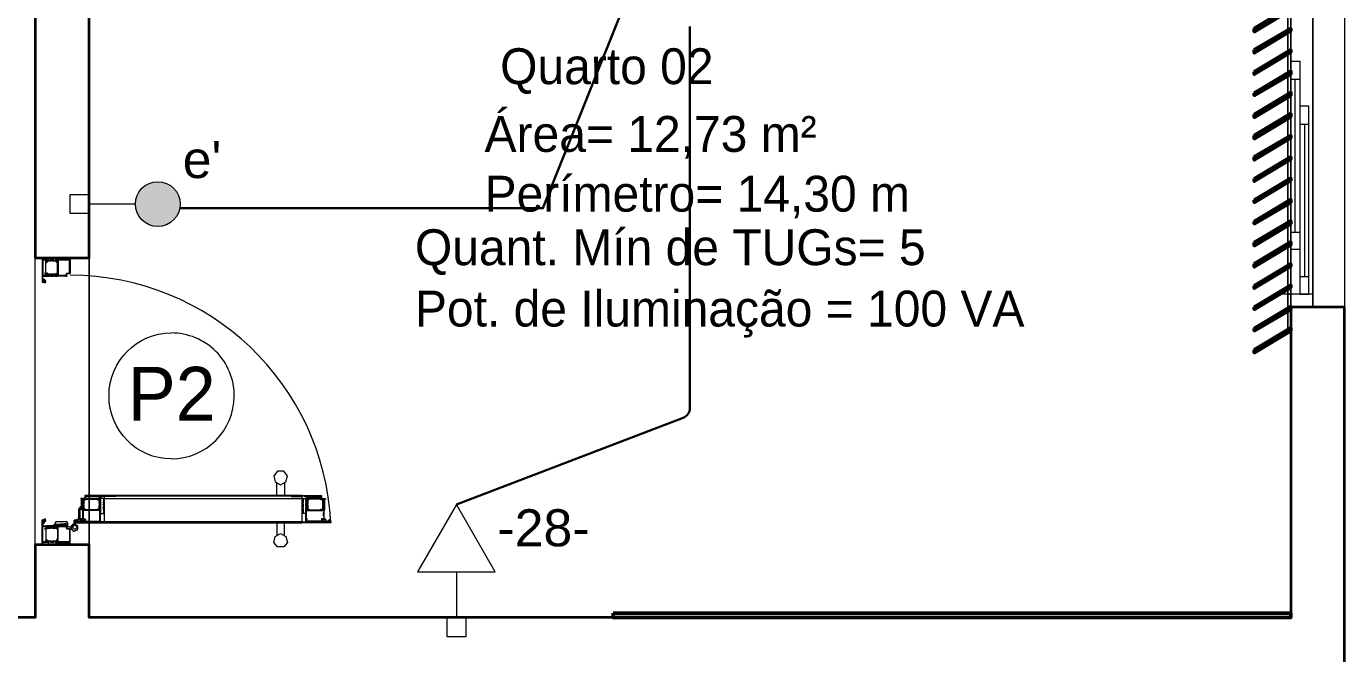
# Model space of a CAD drawing. Header units: millimetres. Extents: x -3501 to 2443, y -1417 to 2787.
# Drawn here: x 20.4 to 387.8, y 438.8 to 613.8 of the extents above; entities that cross this region are included whole.
import ezdxf

# ---------------------------------------------------------------- set-up
doc = ezdxf.new("R2010")
doc.units = ezdxf.units.MM
for name, color, linetype, lineweight in [('EL-ELETRODUTOS-ALV', 5, 'Continuous', 30), ('EL-SIMB-P-CIRC', 1, 'Continuous', 20), ('Eletroduto', 160, 'Continuous', 30), ('TXT e CIRCUITOS', 7, 'Continuous', 30)]:
    doc.layers.add(name, color=color, linetype=linetype, lineweight=lineweight)
doc.layers.add('PDF_Geometry', color=7, linetype='Continuous')
doc.layers.add('Texto', color=7, linetype='Continuous')
doc.styles.add('PDF Bahnschrift', font='bahnschrift.ttf')
doc.styles.add('txt 2mm', font='arial.ttf', dxfattribs={"height": 100})

# ---------------------------------------------------------------- blocks, each defined once
blk = doc.blocks.new('tom baixa')
at = {"layer": 'EL-SIMB-P-CIRC', "color": 1}
for p, q in [((138252.4, 40154.5), (138439.9, 40046.3)), ((138252.4, 39938), (138252.4, 40154.5)), ((138071.3, 40019.8), (138071.3, 40072.8)), ((138071.3, 40072.8), (138124.4, 40072.8)), ((138124.4, 40072.8), (138124.4, 40019.8)), ((138252.4, 40046.3), (138124.4, 40046.3)), ((138439.9, 40046.3), (138252.4, 39938)), ((138124.4, 40019.8), (138071.3, 40019.8))]:
    blk.add_line(p, q, dxfattribs=at)
blk = doc.blocks.new('inte sim')
at = {"layer": 'EL-SIMB-P-CIRC', "color": 1}
blk.add_line((51872.6, 16975), (51872.6, 17103.5), dxfattribs=at)
blk.add_circle((51872.6, 16912.5), 62.5, dxfattribs=at)
blk = doc.blocks.new('int paralelo')
at = {"layer": 'EL-SIMB-P-CIRC', "ltscale": 3}
h = blk.add_hatch(color=256, dxfattribs=at)
h.dxf.hatch_style = 1
h.paths.add_polyline_path([(31096.1, 22328.9, 1), (31221.1, 22328.9, 1)])
at = {"layer": 'EL-SIMB-P-CIRC', "color": 1}
for p, q in [((30914.6, 22302.4), (30914.6, 22355.4)), ((30914.6, 22355.4), (30967.6, 22355.4)), ((30967.6, 22355.4), (30967.6, 22302.4)), ((30967.6, 22302.4), (30914.6, 22302.4))]:
    blk.add_line(p, q, dxfattribs=at)
at = {"layer": 'EL-SIMB-P-CIRC', "ltscale": 3, "rotation": 90}
blk.add_blockref('inte sim', (48071.1, -29543.8), dxfattribs=at)

msp = doc.modelspace()

# ---------------------------------------------------------------- linework, layer by layer
at = {"layer": 'Eletroduto'}
msp.add_lwpolyline([(63.19, 563.04), (164.4, 563.04), (187.56, 621.16)], dxfattribs=at)
msp.add_lwpolyline([(205.36, 613.78), (205.36, 507.41, -0.31084), (203.44, 504.61), (140.3, 480.46)], format="xyb", dxfattribs=at)
at = {"layer": 'PDF_Geometry', "lineweight": 35}
msp.add_lwpolyline([(387.8, 742.45), (387.8, 943.51), (372.77, 943.51), (372.77, 844.04), (-26.8, 844.04), (-26.8, 829.01), (22.93, 829.01), (22.93, 549.22), (37.96, 549.22), (37.96, 829.01), (372.77, 829.01), (372.77, 742.45)], close=True, dxfattribs=at)
msp.add_lwpolyline([(387.8, 401.5), (387.8, 535.47), (372.77, 535.47), (372.77, 448.91), (37.96, 448.91), (37.96, 469.22), (22.93, 469.22), (22.93, 448.91), (-127.12, 448.91), (-127.12, 469.22), (-142.15, 469.22), (-142.15, 448.91), (-432.1, 448.91), (-432.1, 598.96), (-142.15, 598.96), (-142.15, 539.28), (-127.12, 539.28), (-127.12, 613.99), (-142.15, 613.99), (-432.1, 613.99), (-432.1, 829.01), (-106.8, 829.01), (-106.8, 844.04)], dxfattribs=at)
at = {"layer": 'PDF_Geometry', "lineweight": 18}
for points in [[(22.93, 448.91), (22.93, 829.01)], [(106.95, 829.01), (37.96, 829.01), (37.96, 448.91), (90.44, 448.91)], [(378.91, 739.07), (378.91, 742.45), (387.8, 742.45), (387.8, 535.47), (378.91, 535.47), (378.91, 539.07)], [(378.91, 535.47), (378.91, 742.45), (378.91, 535.47)], [(26.11, 544.14), (26.11, 544.14)], [(26.53, 544.36), (26.53, 544.36)], [(26.74, 544.57), (26.74, 544.57)], [(26.74, 544.36), (26.74, 544.36)], [(26.74, 544.14), (26.74, 544.14)], [(26.95, 544.57), (26.95, 544.57)], [(27.16, 544.36), (27.16, 544.36)], [(27.16, 544.36), (27.16, 544.36)], [(27.16, 544.14), (27.16, 544.14)], [(28.01, 544.57), (28.01, 544.57)], [(28.01, 544.36), (28.01, 544.36)], [(28.01, 544.36), (28.01, 544.36)], [(28.01, 544.14), (28.01, 544.14)], [(28.43, 544.36), (28.43, 544.36)], [(28.43, 544.36), (28.43, 544.36)], [(28.43, 544.14), (28.43, 544.14)], [(29.07, 544.14), (29.07, 544.14)], [(25.05, 542.66), (25.05, 542.66)], [(25.26, 543.09), (25.26, 543.09)], [(25.26, 543.09), (25.26, 543.09)], [(25.26, 542.66), (25.26, 542.66)], [(25.26, 542.66), (25.26, 542.66)], [(25.47, 543.3), (25.47, 543.3)], [(25.68, 542.87), (25.68, 542.87)], [(25.68, 542.45), (25.68, 542.66), (25.68, 542.45)], [(25.68, 542.66), (25.68, 542.66)], [(25.68, 542.45), (25.68, 542.45)], [(372.77, 535.68), (372.77, 539.07), (371.93, 539.07), (371.93, 535.04), (371.93, 540.34), (371.93, 539.07), (372.77, 539.07), (372.77, 540.97), (372.77, 539.07)], [(372.77, 529.75), (372.77, 534.83)], [(92.35, 486.37), (92.35, 482.98), (90.23, 482.98), (90.23, 486.37)], [(36.05, 481.29), (36.05, 481.29)], [(36.05, 481.29), (36.05, 481.29)], [(36.26, 481.29), (36.26, 481.29)], [(36.26, 481.29), (36.26, 481.29)], [(45.36, 482.98), (36.69, 482.98), (36.69, 482.77), (45.36, 482.77)], [(97.22, 482.98), (42.19, 482.98)], [(42.19, 475.57), (42.19, 482.77)], [(42.19, 482.13), (97.22, 482.13)], [(97.22, 482.77), (43.25, 482.77)], [(94.25, 482.98), (102.72, 482.98), (102.72, 482.77), (94.25, 482.77), (97.22, 482.77), (97.22, 482.13), (94.25, 482.13), (97.22, 482.13), (97.22, 475.57), (94.25, 475.57), (105.26, 475.57), (105.26, 475.36), (94.25, 475.36)], [(103.35, 481.29), (103.35, 481.29)], [(103.35, 481.29), (103.35, 481.29)], [(33.51, 474.94), (32.88, 474.09), (33.51, 473.03), (34.57, 473.25), (34.78, 474.09), (34.15, 474.94), (33.94, 475.15), (33.94, 475.57), (34.15, 475.78), (34.36, 475.78), (34.36, 476), (34.57, 476), (34.78, 475.78), (34.99, 475.78), (35.63, 475.78), (35.63, 476.21), (35.84, 476.21), (35.84, 475.78), (36.05, 475.78), (36.26, 475.57), (36.48, 475.78), (36.48, 476), (36.26, 476), (36.05, 476.21), (36.26, 476.21), (36.48, 476), (36.48, 475.78), (36.48, 475.57), (35.42, 475.57), (34.36, 475.57), (34.15, 475.57), (34.15, 475.78), (34.15, 476), (34.36, 476), (34.36, 476.21), (34.15, 476), (34.15, 475.78), (35.21, 475.78), (35.42, 475.78), (35.42, 476), (35.42, 479.17), (35.42, 479.38), (35.21, 479.38), (34.99, 479.17), (34.99, 476.21), (34.99, 476.84)], [(35.42, 477.9), (35.42, 477.9)], [(36.05, 481.08), (36.05, 481.08)], [(36.05, 481.08), (36.05, 481.08)], [(36.05, 480.86), (36.05, 480.86)], [(36.05, 480.86), (36.05, 480.86)], [(36.05, 480.02), (36.05, 480.02)], [(36.05, 480.02), (36.05, 480.02)], [(36.05, 480.02), (36.05, 480.02)], [(36.05, 479.81), (36.05, 479.81)], [(36.05, 479.59), (36.05, 479.59)], [(36.05, 479.59), (36.05, 479.59)], [(36.05, 479.59), (36.05, 479.59)], [(36.05, 477.9), (36.05, 477.9)], [(36.26, 481.08), (36.26, 481.08)], [(36.26, 481.08), (36.26, 481.08)], [(36.26, 481.08), (36.26, 481.08)], [(36.26, 481.08), (36.26, 481.08)], [(36.26, 481.08), (36.26, 481.08)], [(36.26, 480.86), (36.26, 480.86)], [(36.26, 480.86), (36.26, 480.86)], [(36.26, 480.02), (36.26, 480.02)], [(36.26, 479.81), (36.26, 479.81)], [(36.26, 479.81), (36.26, 479.81)], [(36.26, 479.81), (36.26, 479.81)], [(36.26, 479.59), (36.26, 479.59)], [(36.26, 479.59), (36.26, 479.59)], [(36.26, 479.59), (36.26, 479.59)], [(36.26, 479.38), (36.26, 479.38)], [(42.19, 480.86), (42.19, 480.86)], [(42.19, 479.38), (42.19, 479.38)], [(97.22, 480.86), (97.22, 480.86)], [(97.22, 479.38), (97.22, 479.38)], [(103.14, 481.08), (103.14, 481.08)], [(103.14, 479.59), (103.14, 479.59)], [(103.35, 480.86), (103.35, 480.86)], [(103.35, 480.86), (103.35, 480.86)], [(103.35, 480.02), (103.35, 480.02)], [(103.35, 480.02), (103.35, 480.02)], [(103.35, 480.02), (103.35, 480.02)], [(103.35, 479.59), (103.35, 479.59)], [(103.35, 479.59), (103.35, 479.59)], [(103.35, 479.38), (103.35, 479.38)], [(25.05, 476), (25.05, 476)], [(25.26, 476), (25.26, 476)], [(25.26, 476), (25.26, 476)], [(25.26, 476), (25.26, 476)], [(25.26, 475.78), (25.26, 475.78)], [(25.26, 475.78), (25.26, 475.78)], [(25.26, 475.78), (25.26, 475.78)], [(25.26, 475.78), (25.26, 475.78)], [(25.26, 475.57), (25.26, 475.57)], [(25.26, 475.57), (25.26, 475.57)], [(25.47, 476.21), (25.47, 476.21)], [(25.47, 476.21), (25.47, 476.21)], [(25.47, 476), (25.47, 476)], [(25.47, 475.78), (25.47, 475.78)], [(25.47, 475.36), (25.47, 475.36)], [(25.47, 475.36), (25.47, 475.36)], [(25.68, 476.21), (25.68, 476), (25.68, 476.21)], [(25.68, 476.21), (25.68, 476.21)], [(25.68, 476.21), (25.68, 476.21)], [(25.68, 476.21), (25.68, 476.21)], [(25.68, 476.21), (25.68, 476.21)], [(25.68, 476), (25.68, 476)], [(25.68, 475.78), (25.68, 475.78)], [(25.68, 475.78), (25.68, 475.78)], [(25.68, 475.57), (25.68, 475.57)], [(25.68, 475.57), (25.68, 475.57)], [(26.11, 474.52), (26.11, 474.52)], [(26.53, 474.3), (26.74, 474.09)], [(26.74, 474.3), (26.53, 474.3)], [(26.53, 474.3), (26.53, 474.3)], [(26.74, 474.3), (26.74, 474.3)], [(26.74, 474.3), (26.74, 474.3)], [(26.74, 474.09), (26.74, 474.3)], [(26.74, 474.3), (26.74, 474.3)], [(26.74, 474.09), (26.74, 474.09)], [(26.95, 474.3), (26.95, 474.3)], [(26.95, 474.09), (26.95, 474.09)], [(27.16, 474.3), (27.16, 474.3)], [(27.16, 474.3), (27.16, 474.3)], [(28.01, 474.3), (28.01, 474.3)], [(28.01, 474.3), (28.01, 474.3)], [(28.01, 474.3), (28.01, 474.3)], [(28.01, 474.09), (28.01, 474.09)], [(28.22, 474.3), (28.22, 474.3)], [(28.22, 474.3), (28.22, 474.3)], [(28.43, 474.3), (28.43, 474.3)], [(28.43, 474.3), (28.43, 474.3)], [(29.07, 474.52), (29.07, 474.52)], [(30.97, 475.57), (30.34, 475.57), (30.13, 475.57)], [(30.76, 475.15), (30.76, 474.94)], [(30.97, 475.57), (30.97, 475.57)], [(30.97, 475.15), (30.97, 474.94)], [(33.51, 473.03), (32.88, 474.09), (33.51, 474.94), (33.72, 475.15), (33.72, 476), (33.94, 476.21), (34.78, 476.21), (34.99, 476.21)], [(33.94, 476.21), (33.94, 476.21)], [(34.15, 476), (34.15, 476)], [(34.15, 475.78), (34.15, 475.78)], [(34.15, 475.78), (34.15, 475.78)], [(34.15, 475.78), (34.15, 475.78)], [(45.36, 475.57), (34.15, 475.57), (34.15, 475.36), (45.36, 475.36)], [(34.15, 475.57), (34.15, 475.57)], [(34.15, 475.57), (34.15, 475.57)], [(34.36, 476), (34.36, 476)], [(34.36, 476), (34.36, 476)], [(34.36, 476), (34.36, 476)], [(34.78, 475.78), (34.36, 475.78), (34.78, 475.78)], [(34.36, 475.78), (34.36, 475.78)], [(34.36, 475.57), (34.36, 475.57)], [(35.42, 475.57), (34.36, 475.57), (35.42, 475.57)], [(34.36, 475.57), (34.36, 475.57)], [(34.57, 476), (34.57, 476)], [(34.78, 476), (34.78, 476)], [(34.78, 476), (34.78, 476)], [(34.78, 475.78), (34.78, 475.78)], [(34.99, 475.78), (34.99, 475.78)], [(35.42, 476.84), (35.42, 476.84)], [(35.42, 475.57), (35.42, 475.57)], [(35.42, 475.57), (35.42, 475.57)], [(35.63, 475.78), (35.63, 475.78)], [(36.05, 476.84), (36.05, 476.84)], [(36.05, 476.21), (36.05, 476.21)], [(36.05, 476.21), (36.05, 476.21)], [(36.05, 476.21), (36.05, 476.21)], [(36.48, 475.57), (36.48, 475.57)], [(36.9, 475.78), (36.9, 475.78)], [(40.92, 476.21), (40.92, 476.21)], [(40.92, 476.21), (40.92, 476.21)], [(40.92, 475.78), (40.92, 475.78)], [(42.19, 475.36), (97.22, 475.36)], [(97.22, 475.57), (43.25, 475.57)], [(92.35, 471.98), (92.35, 475.36), (90.23, 475.36), (90.23, 471.98)], [(98.49, 476.21), (98.49, 476.21)], [(98.49, 476.21), (98.49, 476.21)], [(98.49, 475.78), (98.49, 475.78)], [(103.35, 476.21), (103.35, 476.21)], [(103.35, 476.21), (103.35, 476.21)], [(103.35, 476.21), (103.35, 476.21)], [(103.57, 475.78), (103.57, 475.78)], [(103.78, 476.21), (103.78, 476.21)], [(103.99, 475.57), (103.99, 475.57)], [(103.99, 475.57), (105.05, 475.57), (103.99, 475.57)], [(103.99, 475.57), (103.99, 475.57)], [(104.62, 476), (104.62, 476)], [(104.62, 476), (104.62, 476)], [(104.62, 475.78), (104.62, 475.78)], [(104.84, 476), (104.84, 476)], [(104.84, 476), (104.84, 476)], [(105.05, 476), (105.05, 476)], [(105.26, 476), (105.26, 476)], [(105.26, 475.78), (105.26, 475.78)], [(105.26, 475.57), (105.26, 475.57)], [(105.26, 475.57), (105.26, 475.57)], [(32.88, 473.67), (32.88, 473.67)]]:
    msp.add_lwpolyline(points, dxfattribs=at)
at = {"layer": 'PDF_Geometry', "color": 253, "lineweight": 18, "true_color": 0xaaaaaa}
msp.add_lwpolyline([(372.77, 829.01), (37.96, 829.01), (37.96, 448.91), (372.77, 448.91), (372.77, 829.01), (372.77, 448.91), (37.96, 448.91), (37.96, 829.01)], close=True, dxfattribs=at)
at = {"layer": 'PDF_Geometry', "lineweight": 50}
for points in [[(362.61, 613.14), (362.61, 612.29), (372.77, 618.43), (372.77, 619.28)], [(362.61, 607.21), (362.61, 606.37), (372.77, 612.5), (372.77, 613.14)], [(362.61, 601.08), (362.61, 600.44), (372.77, 606.58), (372.77, 607.21)], [(362.61, 595.15), (362.61, 594.52), (372.77, 600.44), (372.77, 601.29)], [(362.61, 589.22), (362.61, 588.38), (372.77, 594.52), (372.77, 595.36)], [(362.61, 583.3), (362.61, 582.45), (372.77, 588.59), (372.77, 589.44)], [(362.61, 577.37), (362.61, 576.53), (372.77, 582.66), (372.77, 583.3)], [(362.61, 571.23), (362.61, 570.6), (372.77, 576.74), (372.77, 577.37)], [(362.61, 565.31), (362.61, 564.67), (372.77, 570.81), (372.77, 571.45)], [(362.61, 559.38), (362.61, 558.75), (372.77, 564.67), (372.77, 565.52)], [(362.61, 553.46), (362.61, 552.61), (372.77, 558.75), (372.77, 559.59)], [(362.61, 547.53), (362.61, 546.68), (372.77, 552.82), (372.77, 553.67)], [(362.61, 541.39), (362.61, 540.76), (372.77, 546.9), (372.77, 547.53)], [(362.61, 535.47), (362.61, 534.83), (372.77, 540.97), (372.77, 541.61)], [(362.61, 529.54), (362.61, 528.91), (372.77, 534.83), (372.77, 535.68)], [(362.61, 523.62), (362.61, 522.77), (372.77, 528.91), (372.77, 529.75)], [(183.99, 450.18), (183.99, 448.91), (372.77, 448.91), (372.77, 450.18)]]:
    msp.add_lwpolyline(points, close=True, dxfattribs=at)
at = {"layer": 'PDF_Geometry', "lineweight": 18}
for points in [[(371.93, 612.72), (371.93, 617.8)], [(372.77, 618.43), (372.77, 613.14)], [(371.93, 606.58), (371.93, 611.87)], [(372.77, 612.5), (372.77, 607.21)], [(372.77, 606.58), (372.77, 604.04)], [(371.93, 600.65), (371.93, 605.94)], [(375.31, 551.55), (372.77, 551.55), (372.77, 604.04), (375.31, 604.04)], [(371.93, 594.73), (371.93, 600.02)], [(372.77, 598.96), (372.77, 595.36)], [(371.93, 588.8), (371.93, 593.88)], [(372.77, 594.52), (372.77, 589.44)], [(377.85, 539.07), (377.85, 591.55), (375.31, 591.55), (375.31, 539.07)], [(371.93, 582.87), (371.93, 587.95)], [(372.77, 588.59), (372.77, 583.3)], [(371.93, 576.74), (371.93, 582.03)], [(372.77, 582.66), (372.77, 577.37)], [(371.93, 570.81), (371.93, 576.1)], [(372.77, 576.74), (372.77, 571.45)], [(371.93, 564.89), (371.93, 570.18)], [(372.77, 570.81), (372.77, 565.52)], [(371.93, 558.96), (371.93, 564.25)], [(372.77, 564.67), (372.77, 559.59)], [(372.77, 558.75), (372.77, 556.42)], [(371.93, 553.03), (371.93, 558.11)], [(371.93, 546.9), (371.93, 552.19)], [(372.77, 551.55), (372.77, 547.53)], [(22.93, 549.22), (37.96, 549.22), (37.96, 469.22), (22.93, 469.22)], [(25.05, 543.09), (25.26, 543.09), (25.26, 543.3), (25.05, 543.3), (25.05, 544.14), (26.11, 544.14), (26.11, 544.36), (26.11, 544.14), (26.32, 544.14), (26.32, 544.36), (26.32, 544.57), (26.11, 544.57), (26.11, 544.36), (25.89, 544.36), (25.89, 544.78), (26.11, 544.78), (26.32, 544.78), (26.32, 544.99), (26.11, 544.99), (25.89, 544.99), (25.89, 547.95), (26.11, 547.95), (26.32, 548.17), (26.32, 548.38), (26.11, 548.38), (26.11, 548.17), (25.89, 548.17), (25.89, 548.59), (26.11, 548.59), (26.32, 548.59), (26.32, 548.8), (26.11, 548.8), (25.05, 548.8), (25.05, 549.01), (25.26, 549.01), (25.26, 549.22), (24.84, 549.22), (24.84, 542.45), (25.05, 542.45), (25.26, 542.45), (25.26, 542.66), (25.26, 542.45), (25.05, 542.45), (25.05, 542.66), (25.05, 542.87)], [(32.67, 549.22), (24.84, 549.22)], [(25.47, 544.99), (25.89, 544.99), (25.89, 548.59), (25.05, 548.59), (25.05, 544.36), (25.68, 544.36), (25.89, 544.36), (25.89, 544.78), (25.68, 544.78)], [(28.01, 548.8), (27.8, 548.8), (27.16, 548.8), (27.16, 548.59), (27.38, 548.59), (27.16, 548.59), (27.16, 548.38), (26.53, 548.38), (26.53, 548.59), (26.74, 548.8), (26.53, 548.8), (26.32, 548.59), (26.11, 548.59), (25.89, 548.59), (25.89, 548.17), (26.11, 548.17), (26.11, 548.38), (26.32, 548.38), (27.38, 548.38), (27.38, 548.59), (27.59, 548.59), (27.59, 548.38), (28.86, 548.38), (29.07, 548.17), (29.07, 548.59), (28.86, 548.59), (28.65, 548.59), (28.65, 548.8), (28.43, 548.8), (28.43, 548.59), (28.65, 548.59), (28.43, 548.38), (27.8, 548.38), (27.8, 548.59), (28.01, 548.59)], [(29.07, 544.14), (28.86, 544.36), (28.86, 544.14), (28.65, 544.14), (28.65, 544.36), (28.65, 544.57), (28.86, 544.57), (28.86, 544.36), (29.07, 544.36), (29.07, 544.78), (28.86, 544.78), (28.86, 544.99), (29.07, 544.99), (29.07, 547.95), (28.86, 547.95), (28.86, 548.17), (28.86, 548.38), (29.07, 548.17), (29.07, 548.59), (28.86, 548.59), (28.65, 548.59), (28.65, 548.8), (28.86, 548.8), (29.07, 548.8), (30.34, 548.8), (30.34, 549.22), (30.76, 549.22), (30.76, 549.01), (30.55, 549.01), (30.55, 548.8), (31.4, 548.8), (31.61, 548.8), (32.45, 548.8), (32.45, 549.01), (32.24, 549.01), (32.24, 549.22), (32.67, 549.22), (32.67, 544.99), (32.45, 544.78), (31.82, 544.78), (31.61, 544.78), (31.61, 543.93), (31.61, 544.14), (30.34, 544.14)], [(32.45, 544.99), (32.45, 548.59), (31.82, 548.59), (31.61, 548.59), (29.28, 548.59), (29.28, 544.36), (29.92, 544.36), (30.76, 544.36), (31.61, 544.36), (31.61, 544.99)], [(28.01, 544.36), (27.8, 544.14), (27.16, 544.14), (27.16, 544.36), (27.38, 544.36), (27.16, 544.57), (26.53, 544.57), (26.53, 544.36), (26.74, 544.36), (26.53, 544.14), (26.32, 544.36), (26.32, 544.57), (26.11, 544.57), (26.11, 544.36), (25.89, 544.36), (25.89, 544.78), (26.11, 544.78), (26.32, 544.78), (27.38, 544.78), (27.38, 544.57), (27.59, 544.57), (27.59, 544.78), (28.86, 544.78), (29.07, 544.78), (29.07, 544.36), (28.86, 544.57), (28.65, 544.36), (28.65, 544.14), (28.43, 544.14), (28.43, 544.36), (28.65, 544.57), (28.43, 544.57), (27.8, 544.57), (27.8, 544.36)], [(28.01, 544.57), (28.22, 544.57), (28.43, 544.57), (28.43, 544.36), (28.43, 544.14), (29.07, 544.14), (26.11, 544.14), (26.74, 544.14), (26.74, 544.36), (26.53, 544.36), (26.74, 544.57), (26.95, 544.57), (27.16, 544.36), (27.16, 544.14), (28.01, 544.14), (28.01, 544.36), (27.8, 544.36)], [(371.93, 540.97), (371.93, 546.26)], [(372.77, 546.9), (372.77, 541.61)], [(25.05, 542.66), (25.26, 542.45), (25.47, 542.45), (25.47, 542.24), (25.68, 542.24), (25.68, 542.45), (25.89, 542.45), (25.89, 542.66), (25.68, 542.87), (25.68, 543.09), (25.68, 542.87), (25.68, 542.66), (25.47, 542.87), (25.47, 543.09), (25.47, 543.3), (25.26, 543.09), (25.05, 543.09), (25.05, 542.87)], [(25.26, 542.45), (25.26, 542.66)], [(371.93, 529.12), (371.93, 534.41)], [(91.29, 485.94), (92.77, 486.79), (93.2, 488.48), (92.14, 489.75), (90.44, 489.75), (89.39, 488.48), (89.81, 486.79)], [(41.13, 481.92), (41.13, 482.13), (40.92, 482.13), (40.71, 482.13), (40.71, 482.56), (40.92, 482.56), (41.34, 482.56), (41.34, 482.77), (41.13, 482.77), (41.13, 482.56), (36.9, 482.56), (36.9, 482.77), (36.69, 482.77), (36.69, 482.56), (36.69, 482.13), (35.84, 482.13), (35.63, 482.13), (35.63, 481.92), (35.84, 481.92), (36.05, 481.92), (36.05, 481.71), (36.05, 481.5), (36.26, 481.71), (36.05, 481.92), (36.26, 481.92), (36.69, 481.92), (36.48, 481.71), (36.9, 481.71), (36.9, 481.92), (40.29, 481.92), (40.29, 481.71), (40.5, 481.71), (40.71, 481.71), (40.5, 481.92), (40.92, 481.92), (40.92, 481.71), (41.13, 481.5), (41.13, 481.71)], [(36.05, 480.02), (36.26, 480.02), (36.26, 479.81), (36.05, 479.81), (36.05, 479.59), (36.26, 479.59), (36.26, 479.81), (36.26, 479.59), (36.26, 479.38), (36.05, 479.59), (36.05, 478.96), (35.84, 478.96), (35.84, 481.92), (36.05, 481.92), (36.05, 481.29), (36.26, 481.29), (36.26, 481.08), (36.26, 480.86), (36.05, 480.86)], [(36.05, 480.02), (36.05, 480.86), (36.05, 480.65), (36.26, 480.65), (36.26, 480.86), (36.26, 481.29), (36.26, 481.5), (36.05, 481.29), (36.05, 481.5), (36.26, 481.5), (36.26, 481.71), (36.26, 481.92), (36.48, 481.92), (36.69, 481.92), (36.48, 481.71), (36.48, 480.44), (36.26, 480.44), (36.26, 480.23), (36.48, 480.23), (36.48, 479.17), (36.69, 478.96), (36.48, 478.96), (36.26, 478.96), (36.26, 479.17), (36.05, 479.38), (36.05, 479.59), (36.05, 479.38), (36.26, 479.38), (36.26, 480.02), (36.26, 480.23), (36.05, 480.23)], [(40.71, 482.13), (40.71, 482.56), (36.9, 482.56), (36.9, 482.13)], [(41.13, 480.02), (41.13, 480.86), (41.13, 480.65), (40.92, 480.65), (40.71, 480.86), (40.71, 481.29), (40.92, 481.5), (41.13, 481.29), (41.13, 481.5), (40.92, 481.5), (40.92, 481.71), (40.92, 481.92), (40.5, 481.92), (40.71, 481.71), (40.71, 480.44), (40.92, 480.44), (40.71, 480.23), (40.71, 479.17), (40.5, 478.96), (40.92, 478.96), (40.92, 479.17), (41.13, 479.38), (41.13, 479.59), (41.13, 479.38), (40.92, 479.38), (40.71, 479.38), (40.71, 480.02), (40.92, 480.23), (41.13, 480.23)], [(42.19, 478.11), (41.98, 478.11), (41.98, 478.96), (41.77, 479.17), (42.19, 479.38), (41.77, 479.59), (41.98, 479.81), (41.98, 480.23), (41.77, 480.44), (42.19, 480.86), (41.77, 480.86), (41.98, 481.08), (41.98, 481.92), (42.19, 481.92), (42.19, 482.13), (41.98, 482.13), (41.34, 482.13), (41.13, 481.92), (41.13, 481.71), (41.13, 478.32), (41.13, 478.11), (41.34, 477.9), (41.98, 477.9), (42.19, 477.9)], [(97.43, 478.11), (97.64, 478.11), (97.64, 478.96), (97.64, 479.17), (97.22, 479.38), (97.64, 479.59), (97.64, 479.81), (97.64, 480.23), (97.64, 480.44), (97.22, 480.86), (97.64, 480.86), (97.64, 481.08), (97.64, 481.92), (97.43, 481.92), (97.43, 482.13), (97.64, 482.13), (98.27, 482.13), (98.27, 481.92), (98.27, 481.71), (98.27, 478.32), (98.27, 478.11), (98.27, 477.9), (97.64, 477.9), (97.43, 477.9)], [(98.27, 481.92), (98.27, 482.13), (98.7, 482.13), (98.7, 482.56), (98.06, 482.56), (98.06, 482.77), (98.27, 482.77), (98.27, 482.56), (102.51, 482.56), (102.51, 482.77), (102.72, 482.77), (102.72, 482.56), (102.72, 482.13), (102.93, 482.13), (103.78, 482.13), (103.78, 481.92), (103.35, 481.92), (103.35, 481.71), (103.35, 481.5), (103.14, 481.71), (103.35, 481.92), (102.93, 481.92), (102.72, 481.92), (102.93, 481.71), (102.72, 481.71), (102.51, 481.71), (102.51, 481.92), (99.33, 481.92), (99.12, 481.92), (99.12, 481.71), (98.91, 481.71), (98.91, 481.92), (98.49, 481.92), (98.49, 481.71), (98.27, 481.5), (98.27, 481.71)], [(98.49, 480.02), (98.27, 480.02), (98.27, 480.86), (98.49, 480.86), (98.49, 480.65), (98.7, 480.86), (98.7, 481.29), (98.49, 481.5), (98.49, 481.29), (98.27, 481.29), (98.27, 481.5), (98.49, 481.5), (98.49, 481.71), (98.49, 481.92), (98.91, 481.92), (98.91, 481.71), (98.91, 480.44), (98.7, 480.44), (98.49, 480.44), (98.7, 480.23), (98.91, 480.23), (98.91, 479.17), (98.91, 478.96), (98.49, 478.96), (98.49, 479.17), (98.27, 479.38), (98.27, 479.59), (98.49, 479.59), (98.49, 479.38), (98.7, 479.38), (98.7, 480.02), (98.49, 480.23)], [(98.91, 482.13), (98.91, 482.56), (102.72, 482.56), (102.72, 482.13)], [(103.35, 480.02), (103.35, 480.86), (103.35, 480.65), (103.14, 480.65), (103.14, 480.86), (103.14, 481.29), (103.14, 481.5), (103.35, 481.5), (103.35, 481.29), (103.35, 481.5), (103.14, 481.5), (103.14, 481.71), (103.14, 481.92), (102.93, 481.92), (102.72, 481.92), (102.93, 481.92), (102.93, 481.71), (102.93, 480.44), (103.14, 480.44), (103.14, 480.23), (102.93, 480.23), (102.93, 479.17), (102.93, 478.96), (102.72, 478.96), (102.93, 478.96), (103.14, 478.96), (103.14, 479.17), (103.35, 479.38), (103.35, 479.59), (103.35, 479.38), (103.14, 479.38), (103.14, 480.02), (103.14, 480.23), (103.35, 480.23)], [(103.14, 481.29), (103.14, 481.08), (103.14, 480.86), (103.35, 480.86), (103.35, 480.02), (103.14, 480.02), (103.14, 479.81), (103.14, 479.59), (103.35, 479.38), (103.35, 479.59), (103.35, 478.96), (103.57, 478.96), (103.57, 481.92), (103.35, 481.92), (103.35, 481.29)], [(35.42, 476.42), (35.42, 479.81), (36.05, 479.81), (36.05, 476.42)], [(41.13, 477.69), (41.13, 478.96), (41.13, 479.17), (40.92, 479.17), (40.92, 478.96), (40.5, 478.96), (40.71, 479.17), (40.5, 479.17), (40.29, 479.17), (40.29, 478.96), (36.9, 478.96), (36.9, 479.17), (36.48, 479.17), (36.69, 478.96), (36.26, 478.96), (36.05, 478.96), (36.26, 478.96), (36.26, 479.17), (36.05, 479.17), (36.05, 478.96), (36.05, 477.69), (36.05, 476.42), (35.84, 476.42), (35.63, 476.21), (35.84, 476.21), (36.69, 476.21), (36.69, 475.57), (36.9, 475.57), (40.92, 475.57), (41.13, 475.57)], [(36.26, 480.86), (36.26, 481.08), (36.05, 481.08), (36.05, 480.86)], [(36.9, 476.21), (36.9, 475.78), (40.92, 475.78), (40.92, 476.21), (40.92, 476.42), (40.92, 478.75), (36.26, 478.75), (36.26, 478.11), (36.26, 477.27), (36.26, 476.42), (36.69, 476.42)], [(98.27, 477.69), (98.27, 478.96), (98.27, 479.17), (98.49, 479.17), (98.49, 478.96), (98.91, 478.96), (98.91, 479.17), (99.12, 479.17), (99.12, 478.96), (99.33, 478.96), (102.51, 478.96), (102.51, 479.17), (102.72, 479.17), (102.93, 479.17), (102.72, 478.96), (102.93, 478.96), (103.35, 478.96), (103.14, 478.96), (103.14, 479.17), (103.35, 479.17), (103.35, 478.96), (103.35, 477.69), (103.35, 476.42), (103.78, 476.42), (103.78, 476.21), (102.93, 476.21), (102.72, 476.21), (102.72, 475.57), (102.51, 475.57), (98.49, 475.57), (98.27, 475.57)], [(102.51, 475.78), (98.49, 475.78), (98.49, 476.21), (98.7, 476.21), (98.7, 476.42), (98.49, 476.42), (98.49, 478.75), (103.35, 478.75), (103.35, 478.11), (103.14, 478.11), (103.14, 477.27), (103.35, 477.27), (103.35, 476.42), (102.72, 476.42), (102.72, 476.21), (102.72, 475.78)], [(25.05, 475.36), (25.26, 475.36), (25.26, 475.57), (25.26, 475.36), (25.05, 475.36), (25.05, 474.52), (26.11, 474.52), (26.11, 474.3), (26.11, 474.52), (26.32, 474.52), (26.32, 474.3), (26.32, 474.09), (26.11, 474.09), (26.11, 474.3), (25.89, 474.3), (25.89, 473.88), (26.11, 473.88), (26.32, 473.88), (26.32, 473.67), (26.11, 473.67), (25.89, 473.46), (25.89, 470.71), (26.11, 470.71), (26.11, 470.49), (26.32, 470.49), (26.32, 470.28), (26.11, 470.28), (26.11, 470.49), (25.89, 470.49), (25.89, 470.07), (26.11, 470.07), (26.32, 470.07), (26.32, 469.86), (26.11, 469.86), (25.05, 469.86), (25.05, 469.44), (25.26, 469.44), (25.26, 469.22), (24.84, 469.22), (24.84, 476.21), (25.05, 476.21), (25.26, 476.21), (25.26, 476), (25.26, 476.21), (25.05, 476.21), (25.05, 476), (25.05, 475.78), (25.05, 475.57)], [(25.26, 475.78), (25.05, 475.78), (25.05, 475.57), (25.26, 475.57), (25.26, 475.36), (25.47, 475.36), (25.47, 475.78), (25.68, 476), (25.68, 475.78), (25.68, 475.57), (25.68, 475.78), (25.89, 476), (25.89, 476.21), (25.68, 476.21), (25.47, 476.21), (25.26, 476.21), (25.26, 476), (25.05, 476), (25.05, 475.78), (25.26, 475.78), (25.26, 475.57), (25.05, 475.78), (25.26, 476)], [(25.47, 473.67), (25.89, 473.67), (25.89, 470.07), (25.05, 470.07), (25.05, 474.3), (25.68, 474.3), (25.89, 474.3), (25.89, 473.88), (25.68, 473.67)], [(25.68, 476.21), (25.68, 476.42), (25.47, 476.42), (25.47, 476.21), (25.47, 475.78), (25.47, 476)], [(28.01, 474.3), (27.8, 474.52), (27.16, 474.52), (27.16, 474.3), (27.38, 474.3), (27.16, 474.09), (26.53, 474.09), (26.53, 474.3), (26.74, 474.3), (26.53, 474.52), (26.53, 474.3), (26.32, 474.09), (26.11, 474.09), (26.11, 474.3), (25.89, 474.09), (25.89, 473.88), (26.11, 473.88), (26.32, 473.88), (27.38, 473.88), (27.38, 474.09), (27.59, 474.09), (27.59, 473.88), (28.86, 473.88), (29.07, 473.88), (29.07, 474.09), (29.07, 474.3), (28.86, 474.09), (28.65, 474.09), (28.65, 474.3), (28.65, 474.52), (28.43, 474.52), (28.43, 474.3), (28.65, 474.09), (28.43, 474.09), (27.8, 474.09), (27.8, 474.3)], [(26.74, 474.3), (26.95, 474.3), (26.95, 474.09), (27.16, 474.3), (27.16, 474.52), (28.01, 474.52), (28.01, 474.3), (28.22, 474.3), (28.22, 474.09), (28.43, 474.09), (28.43, 474.3), (28.43, 474.52), (29.07, 474.52), (26.11, 474.52), (26.74, 474.52)], [(26.95, 474.09), (26.95, 474.3), (26.74, 474.3), (26.74, 474.09)], [(27.8, 474.3), (28.01, 474.09), (28.01, 474.3)], [(28.22, 474.09), (28.22, 474.3), (28.01, 474.3), (28.01, 474.09)], [(28.22, 474.94), (31.61, 474.94), (31.61, 474.52), (28.22, 474.52)], [(32.03, 474.3), (32.03, 475.15), (31.82, 475.57), (31.61, 475.57), (31.4, 475.57), (28.65, 475.57), (28.43, 475.36), (28.43, 474.94), (31.18, 475.15), (31.61, 475.15), (31.61, 474.94), (31.61, 474.09), (31.82, 473.88), (32.03, 473.67), (32.88, 473.67), (33.72, 473.03), (34.78, 473.46), (34.78, 474.52), (33.72, 474.94), (32.88, 474.3), (32.67, 474.09), (32.24, 474.09)], [(29.07, 474.52), (28.86, 474.3), (28.86, 474.52), (28.65, 474.52), (28.65, 474.3), (28.65, 474.09), (28.86, 474.09), (29.07, 474.3), (29.07, 473.88), (28.86, 473.88), (28.86, 473.67), (29.07, 473.67), (29.07, 473.46), (29.07, 470.71), (28.86, 470.71), (28.86, 470.49), (28.86, 470.28), (29.07, 470.49), (29.07, 470.07), (28.86, 470.07), (28.65, 470.07), (28.65, 469.86), (28.86, 469.86), (29.07, 469.86), (30.34, 469.86), (30.34, 469.22), (30.76, 469.22), (30.76, 469.44), (30.55, 469.44), (30.55, 469.86), (31.4, 469.86), (31.61, 469.86), (32.45, 469.86), (32.45, 469.44), (32.24, 469.44), (32.24, 469.22), (32.67, 469.22), (32.67, 473.67), (32.45, 473.67), (31.82, 473.67), (31.61, 473.88), (31.61, 474.73), (31.61, 474.52), (30.34, 474.52), (30.34, 474.3), (30.34, 474.52)], [(32.45, 473.46), (32.45, 470.07), (31.82, 470.07), (31.61, 470.07), (29.28, 470.07), (29.28, 474.3), (29.92, 474.3), (30.76, 474.3), (31.61, 474.3), (31.61, 473.67), (32.45, 473.67)], [(30.34, 475.15), (30.34, 474.94)], [(33.94, 474.73), (34.57, 474.09), (33.94, 473.46), (33.3, 474.09)], [(33.94, 474.73), (34.57, 474.09), (33.94, 473.46), (33.3, 474.09)], [(34.57, 476.21), (34.36, 476.21)], [(34.78, 476), (34.57, 476.21)], [(102.93, 476), (102.93, 475.78), (102.93, 475.57), (103.14, 475.57), (102.93, 475.78), (102.93, 476), (103.14, 476), (103.35, 476.21), (103.14, 476.21)], [(103.78, 475.78), (103.78, 476.21), (103.57, 475.78), (103.14, 475.57), (103.99, 475.57), (105.26, 475.57), (105.26, 475.78), (105.26, 476), (105.05, 476), (104.84, 476), (104.62, 475.78), (104.41, 475.78), (103.99, 475.78)], [(104.62, 476), (104.84, 476), (104.84, 476.21)], [(104.84, 476.21), (105.05, 476.21)], [(105.05, 476.21), (105.26, 476)], [(28.01, 469.86), (27.8, 469.86), (27.16, 469.86), (27.38, 470.07), (27.16, 470.07), (26.53, 470.07), (26.53, 469.86), (26.74, 469.86), (26.53, 469.86), (26.32, 470.07), (26.11, 470.07), (25.89, 470.07), (25.89, 470.49), (26.11, 470.49), (26.11, 470.28), (26.32, 470.28), (27.38, 470.28), (27.38, 470.07), (27.59, 470.07), (27.59, 470.28), (28.86, 470.28), (29.07, 470.49), (29.07, 470.07), (28.86, 470.07), (28.65, 470.07), (28.65, 469.86), (28.43, 469.86), (28.43, 470.07), (28.65, 470.07), (28.43, 470.07), (27.8, 470.07), (27.8, 469.86)], [(91.29, 472.4), (92.77, 471.55), (93.2, 469.86), (92.14, 468.59), (90.44, 468.59), (89.39, 469.86), (89.81, 471.55)], [(32.67, 469.22), (24.84, 469.22)]]:
    msp.add_lwpolyline(points, close=True, dxfattribs=at)
at = {"layer": 'PDF_Geometry', "lineweight": 20}
for points in [[(375.31, 598.96), (372.77, 598.96), (372.77, 604.04), (375.31, 604.04)], [(377.85, 586.47), (377.85, 591.55), (375.31, 591.55), (375.31, 586.47)], [(375.31, 551.55), (372.77, 551.55), (372.77, 556.42), (375.31, 556.42)], [(377.85, 539.07), (377.85, 543.93), (375.31, 543.93), (375.31, 539.07)]]:
    msp.add_lwpolyline(points, close=True, dxfattribs=at)
for points in [[(374.04, 556.42), (374.04, 598.96)], [(376.58, 586.47), (376.58, 543.93)], [(372.77, 535.47), (378.91, 535.47), (378.91, 539.07), (372.77, 539.07), (372.77, 535.68)]]:
    msp.add_lwpolyline(points, dxfattribs=at)
at = {"layer": 'PDF_Geometry', "color": 8, "lineweight": 18, "true_color": 0x787878}
for points in [[(371.93, 539.07), (369.81, 539.07)], [(22.93, 448.91), (-127.12, 448.91)]]:
    msp.add_lwpolyline(points, dxfattribs=at)
at = {"layer": 'PDF_Geometry', "lineweight": 18}
msp.add_arc((32.73, 471.74), 72.62, 2.8588, 90.0525, dxfattribs=at)
at = {"layer": 'Texto', "lineweight": 9}
msp.add_lwpolyline([(60.81, 493.14, 0.411152), (78.38, 510.71, 0.415663), (60.81, 528.27)], format="xyb", dxfattribs=at)
for points in [[(43.46, 510.71), (43.46, 520.44), (51.08, 528.27), (60.81, 528.27)], [(60.81, 493.14), (51.08, 493.14), (43.46, 501.18), (43.46, 510.71)]]:
    msp.add_open_spline(points, degree=3, dxfattribs=at)

# ---------------------------------------------------------------- block references
at = {"layer": 'EL-ELETRODUTOS-ALV', "xscale": 0.1, "yscale": 0.1, "zscale": 0.1}
msp.add_blockref('int paralelo', (-3058.8, -1668.66), dxfattribs=at)
at = {"layer": 'EL-ELETRODUTOS-ALV', "ltscale": 3, "xscale": -0.1, "yscale": 0.1, "zscale": 0.1, "rotation": 270}
msp.add_blockref('tom baixa', (-3864.33, -13363.53), dxfattribs=at)

# ---------------------------------------------------------------- texts
at = {"layer": 'Texto', "attachment_point": 4, "style": 'PDF Bahnschrift'}
for s, insert, char_height in [('Quarto 02', (152.46, 601.29), 10), ('Área= 12,73 m²\\PPerímetro= 14,30 m', (148.12, 574.52), 10), ('Pot. de Iluminação = 100 VA', (128.71, 533.54), 10), ('P2', (48.68, 511.33), 14.986)]:
    msp.add_mtext(s, dxfattribs=dict(at, insert=insert, char_height=char_height))
at = {"layer": 'Texto', "insert": (128.71, 550.81), "char_height": 10, "width": 163.5666, "attachment_point": 4, "style": 'PDF Bahnschrift'}
msp.add_mtext('Quant. Mín de TUGs= 5', dxfattribs=at)
at = {"layer": 'TXT e CIRCUITOS', "ltscale": 3, "char_height": 10.328, "attachment_point": 1, "style": 'txt 2mm'}
for s, insert in [("e'", (64, 581.81)), ('-28-', (151.71, 479.11))]:
    msp.add_mtext_dynamic_manual_height_columns(s, width=19.6112, gutter_width=51.64, heights=[0], dxfattribs=dict(at, insert=insert))

doc.saveas('drawing.dxf')
